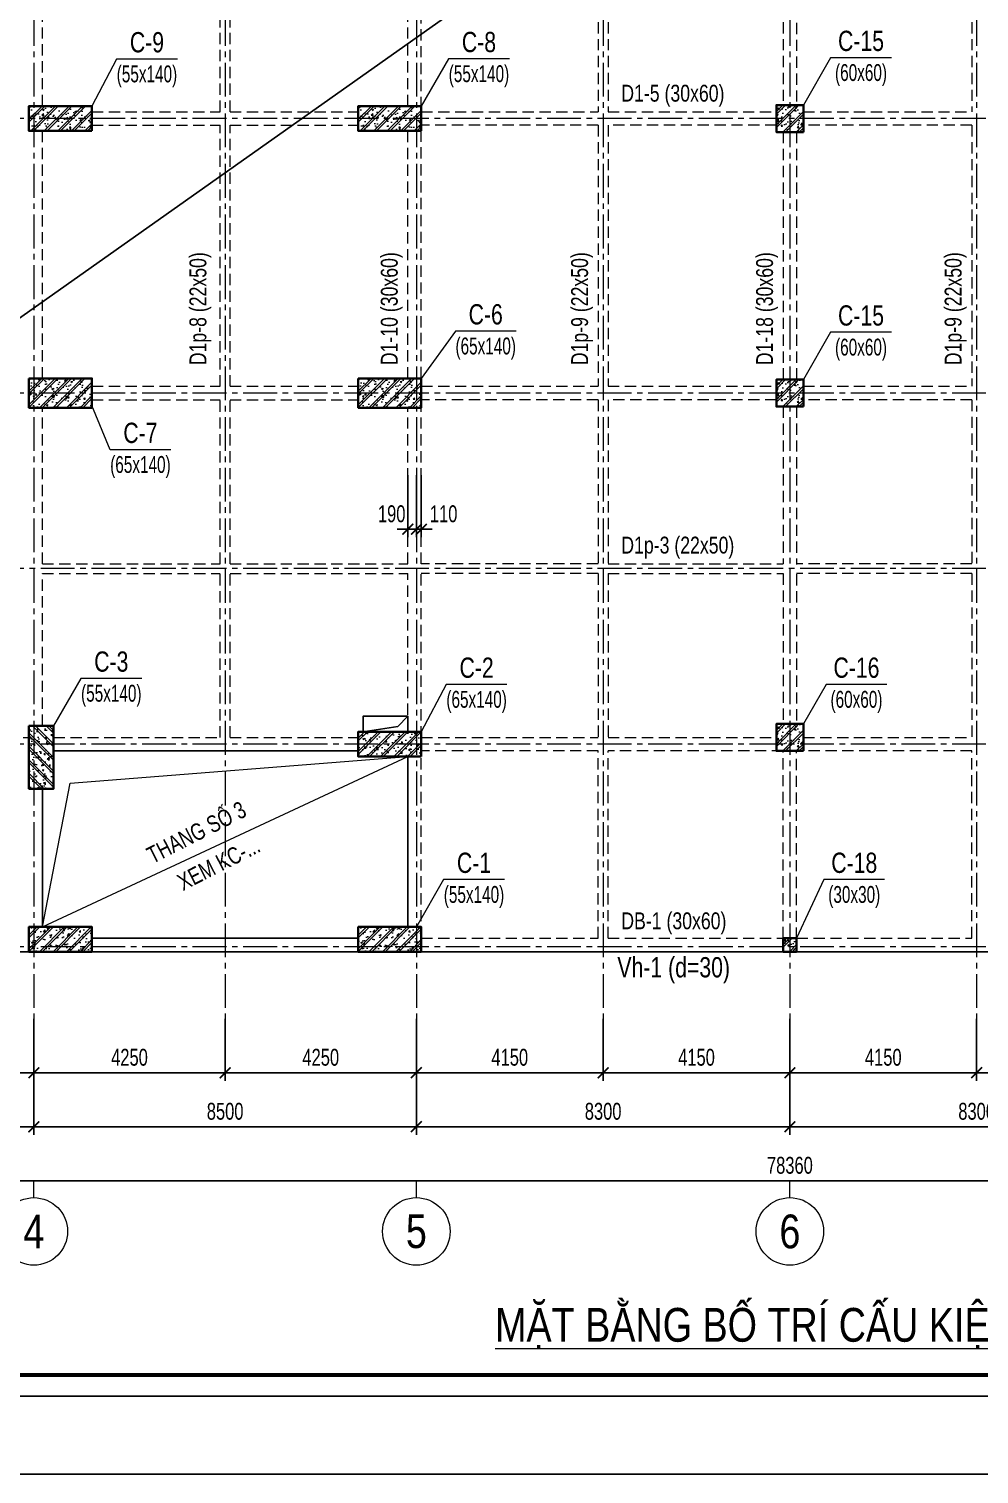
# Model space of a CAD drawing. Header units: millimetres. Extents: x 0 to 132533, y 0 to 93608.
# Drawn here: x 36577 to 57692, y 0 to 32107 of the extents above; entities that cross this region are included whole.
import ezdxf
from ezdxf.enums import TextEntityAlignment as Align

# ---------------------------------------------------------------- set-up
doc = ezdxf.new("R2010")
doc.units = ezdxf.units.MM
doc.header["$LTSCALE"] = 1000
doc.header["$MEASUREMENT"] = 0
doc.linetypes.add('CENTER2', pattern=[1.125, 0.75, -0.125, 0.125, -0.125])
doc.linetypes.add('HIDDEN', pattern=[0.375, 0.25, -0.125])
doc.layers.add('CDC-KHUNGTEN', color=7, linetype='Continuous')
doc.layers.add('TECH_HOLE', color=3, linetype='Continuous')
for name, color, linetype, lineweight in [('CDC.01.AXIS', 160, 'CENTER2', 13), ('CDC.02.DIM', 1, 'Continuous', 18), ('CDC.03.BORDER', 3, 'Continuous', 25), ('CDC.06.TEXT', 2, 'Continuous', 18), ('CDC.07.TEXTCOL', 3, 'Continuous', 18), ('CDC.08.TEXTBEAM', 2, 'Continuous', 18), ('CDC.09.COLUMN', 4, 'Continuous', 35), ('CDC.10.HATCH', 163, 'Continuous', 9), ('CDC.11.NOTE', 1, 'Continuous', 18), ('CDC.13.BEAM', 8, 'HIDDEN', 18), ('TEXTCOL_SHAPE', 6, 'Continuous', 20)]:
    doc.layers.add(name, color=color, linetype=linetype, lineweight=lineweight)
doc.layers.add('KCS_Plotter', color=11, linetype='Continuous', plot=False)
doc.styles.add('KCS_BIGTEXT', font='arial.ttf', dxfattribs={"width": 0.75})
doc.styles.add('KCS_SMTEXT', font='arial.ttf', dxfattribs={"width": 0.7})
doc.dimstyles.new('KCS_DIM150', dxfattribs={"dimscale": 150, "dimtxt": 2.5, "dimasz": 1.6, "dimexe": 1.2, "dimexo": 0, "dimgap": 1, "dimtad": 1, "dimdec": 0, "dimzin": 0, "dimdsep": 46, "dimtxsty": 'KCS_SMTEXT', "dimblk": 'ARCHTICK', "dimcen": 0, "dimdle": 1, "dimclrd": 1, "dimclre": 1, "dimclrt": 2, "dimadec": 0, "dimazin": 0, "dimtfac": 1, "dimtdec": 0, "dimtix": 1, "dimtmove": 2, "dimatfit": 3, "dimfxl": 1, "dimtolj": 1, "dimtzin": 0, "dimarcsym": 0})
pattern_1 = [(50, (428814.13, -433637.55), (358.63009, -31.37607), [37.5, -412.5]), (355, (428814.13, -433637.55), (-69.37567, 376.09607), [30, -330]), (100.4514, (428844.02, -433640.17), (289.2547, 344.71977), [31.8701, -350.57106]), (46.1842, (428814.13, -433537.55), (533.62052, -82.7595), [56.25, -618.75]), (96.6356, (428858.6, -433544.45), (467.33135, 487.05894), [47.80514, -525.8565]), (351.1842, (428814.13, -433537.55), (467.33097, 487.0593), [45, -495]), (21, (428864.13, -433562.55), (298.45353, -201.30945), [37.5, -412.5]), (326, (428864.13, -433562.55), (121.65767, 362.57502), [30, -330]), (71.4514, (428889, -433579.33), (420.11131, 161.26525), [31.8701, -350.57106]), (37.5, (428814.13, -433637.55), (6.079928, 166.446927), [0, -326, 0, -335, 0, -331.25]), (7.5, (428814.13, -433637.55), (131.53477, 197.205856), [0, -191, 0, -318.5, 0, -126.25]), (327.5, (428702.63, -433637.55), (266.911218, -11.277436), [0, -125, 0, -390, 0, -517.5]), (317.5, (428652.63, -433637.55), (291.593085, 50.05249), [0, -162.5, 0, -259, 0, -367.5]), (45, (428814.13, -433637.55), (-150.26019, 150.26019), []), (45, (428814.13, -433576.3), (-150.26019, 150.26019), [])]

# ---------------------------------------------------------------- blocks, each defined once
blk = doc.blocks.new('_ArchTick')
at = {"color": 0, "linetype": 'ByBlock', "const_width": 0.15}
blk.add_lwpolyline([(-0.5, -0.5), (0.5, 0.5)], dxfattribs=at)
blk = doc.blocks.new('*D38')
at = {"layer": 'CDC.02.DIM', "color": 1, "lineweight": -2, "transparency": 16777216}
for p, q in [((14307, 10117), (14307, 6337)), ((92667, 10117), (92667, 6337)), ((14157, 6517), (92817, 6517))]:
    blk.add_line(p, q, dxfattribs=at)
at = {"layer": 'Defpoints', "color": 0, "transparency": 16777216}
for p in [(14307, 10117), (92667, 10117), (92667, 6517)]:
    blk.add_point(p, dxfattribs=at)
at = {"layer": 'CDC.02.DIM', "color": 1, "lineweight": -2, "transparency": 16777216, "xscale": 240, "yscale": 240, "zscale": 240, "rotation": 180}
blk.add_blockref('_ArchTick', (14307, 6517), dxfattribs=at)
at = {"layer": 'CDC.02.DIM', "color": 1, "lineweight": -2, "transparency": 16777216, "xscale": 240, "yscale": 240, "zscale": 240}
blk.add_blockref('_ArchTick', (92667, 6517), dxfattribs=at)
at = {"layer": 'CDC.02.DIM', "color": 2, "transparency": 16777216, "insert": (53487, 6858), "char_height": 375, "attachment_point": 5, "style": 'KCS_SMTEXT'}
blk.add_mtext('\\A1;78360', dxfattribs=at)
blk = doc.blocks.new('*D42')
at = {"layer": 'CDC.02.DIM', "color": 1, "lineweight": -2, "transparency": 16777216}
for p, q in [((34367, 10117), (34367, 8737)), ((36687, 10117), (36687, 8737)), ((36837, 8917), (34217, 8917))]:
    blk.add_line(p, q, dxfattribs=at)
at = {"layer": 'Defpoints', "color": 0, "transparency": 16777216}
for p in [(34367, 10117), (36687, 10117), (34367, 8917)]:
    blk.add_point(p, dxfattribs=at)
at = {"layer": 'CDC.02.DIM', "color": 1, "lineweight": -2, "transparency": 16777216, "xscale": 240, "yscale": 240, "zscale": 240, "rotation": 180}
blk.add_blockref('_ArchTick', (34367, 8917), dxfattribs=at)
at = {"layer": 'CDC.02.DIM', "color": 1, "lineweight": -2, "transparency": 16777216, "xscale": 240, "yscale": 240, "zscale": 240}
blk.add_blockref('_ArchTick', (36687, 8917), dxfattribs=at)
at = {"layer": 'CDC.02.DIM', "color": 2, "transparency": 16777216, "insert": (35527, 9258), "char_height": 375, "attachment_point": 5, "style": 'KCS_SMTEXT'}
blk.add_mtext('\\A1;2320', dxfattribs=at)
blk = doc.blocks.new('*D43')
at = {"layer": 'CDC.02.DIM', "color": 1, "lineweight": -2, "transparency": 16777216}
for p, q in [((40937, 10117), (40937, 8737)), ((45187, 10117), (45187, 8737)), ((40787, 8917), (45337, 8917))]:
    blk.add_line(p, q, dxfattribs=at)
at = {"layer": 'Defpoints', "color": 0, "transparency": 16777216}
for p in [(40937, 10117), (45187, 10117), (45187, 8917)]:
    blk.add_point(p, dxfattribs=at)
at = {"layer": 'CDC.02.DIM', "color": 1, "lineweight": -2, "transparency": 16777216, "xscale": 240, "yscale": 240, "zscale": 240, "rotation": 180}
blk.add_blockref('_ArchTick', (40937, 8917), dxfattribs=at)
at = {"layer": 'CDC.02.DIM', "color": 1, "lineweight": -2, "transparency": 16777216, "xscale": 240, "yscale": 240, "zscale": 240}
blk.add_blockref('_ArchTick', (45187, 8917), dxfattribs=at)
at = {"layer": 'CDC.02.DIM', "color": 2, "transparency": 16777216, "insert": (43062, 9258), "char_height": 375, "attachment_point": 5, "style": 'KCS_SMTEXT'}
blk.add_mtext('\\A1;4250', dxfattribs=at)
blk = doc.blocks.new('*D44')
at = {"layer": 'CDC.02.DIM', "color": 1, "lineweight": -2, "transparency": 16777216}
for p, q in [((36687, 10117), (36687, 8737)), ((40937, 10117), (40937, 8737)), ((41087, 8917), (36537, 8917))]:
    blk.add_line(p, q, dxfattribs=at)
at = {"layer": 'Defpoints', "color": 0, "transparency": 16777216}
for p in [(36687, 10117), (40937, 10117), (36687, 8917)]:
    blk.add_point(p, dxfattribs=at)
at = {"layer": 'CDC.02.DIM', "color": 1, "lineweight": -2, "transparency": 16777216, "xscale": 240, "yscale": 240, "zscale": 240, "rotation": 180}
blk.add_blockref('_ArchTick', (36687, 8917), dxfattribs=at)
at = {"layer": 'CDC.02.DIM', "color": 1, "lineweight": -2, "transparency": 16777216, "xscale": 240, "yscale": 240, "zscale": 240}
blk.add_blockref('_ArchTick', (40937, 8917), dxfattribs=at)
at = {"layer": 'CDC.02.DIM', "color": 2, "transparency": 16777216, "insert": (38812, 9258), "char_height": 375, "attachment_point": 5, "style": 'KCS_SMTEXT'}
blk.add_mtext('\\A1;4250', dxfattribs=at)
blk = doc.blocks.new('*D46')
at = {"layer": 'CDC.02.DIM', "color": 1, "lineweight": -2, "transparency": 16777216}
for p, q in [((29747, 10117), (29747, 7537)), ((36687, 10117), (36687, 7537)), ((29597, 7717), (36837, 7717))]:
    blk.add_line(p, q, dxfattribs=at)
at = {"layer": 'Defpoints', "color": 0, "transparency": 16777216}
for p in [(29747, 10117), (36687, 10117), (36687, 7717)]:
    blk.add_point(p, dxfattribs=at)
at = {"layer": 'CDC.02.DIM', "color": 1, "lineweight": -2, "transparency": 16777216, "xscale": 240, "yscale": 240, "zscale": 240, "rotation": 180}
blk.add_blockref('_ArchTick', (29747, 7717), dxfattribs=at)
at = {"layer": 'CDC.02.DIM', "color": 1, "lineweight": -2, "transparency": 16777216, "xscale": 240, "yscale": 240, "zscale": 240}
blk.add_blockref('_ArchTick', (36687, 7717), dxfattribs=at)
at = {"layer": 'CDC.02.DIM', "color": 2, "transparency": 16777216, "insert": (33217, 8058), "char_height": 375, "attachment_point": 5, "style": 'KCS_SMTEXT'}
blk.add_mtext('\\A1;6940', dxfattribs=at)
blk = doc.blocks.new('*D47')
at = {"layer": 'CDC.02.DIM', "color": 1, "lineweight": -2, "transparency": 16777216}
for p, q in [((36687, 10117), (36687, 7537)), ((45187, 10117), (45187, 7537)), ((45337, 7717), (36537, 7717))]:
    blk.add_line(p, q, dxfattribs=at)
at = {"layer": 'Defpoints', "color": 0, "transparency": 16777216}
for p in [(36687, 10117), (45187, 10117), (36687, 7717)]:
    blk.add_point(p, dxfattribs=at)
at = {"layer": 'CDC.02.DIM', "color": 1, "lineweight": -2, "transparency": 16777216, "xscale": 240, "yscale": 240, "zscale": 240, "rotation": 180}
blk.add_blockref('_ArchTick', (36687, 7717), dxfattribs=at)
at = {"layer": 'CDC.02.DIM', "color": 1, "lineweight": -2, "transparency": 16777216, "xscale": 240, "yscale": 240, "zscale": 240}
blk.add_blockref('_ArchTick', (45187, 7717), dxfattribs=at)
at = {"layer": 'CDC.02.DIM', "color": 2, "transparency": 16777216, "insert": (40937, 8058), "char_height": 375, "attachment_point": 5, "style": 'KCS_SMTEXT'}
blk.add_mtext('\\A1;8500', dxfattribs=at)
blk = doc.blocks.new('*D51')
at = {"layer": 'CDC.02.DIM', "color": 1, "lineweight": -2, "transparency": 16777216}
for p, q in [((45187, 10117), (45187, 7537)), ((53487, 10117), (53487, 7537)), ((53637, 7717), (45037, 7717))]:
    blk.add_line(p, q, dxfattribs=at)
at = {"layer": 'Defpoints', "color": 0, "transparency": 16777216}
for p in [(45187, 10117), (53487, 10117), (45187, 7717)]:
    blk.add_point(p, dxfattribs=at)
at = {"layer": 'CDC.02.DIM', "color": 1, "lineweight": -2, "transparency": 16777216, "xscale": 240, "yscale": 240, "zscale": 240, "rotation": 180}
blk.add_blockref('_ArchTick', (45187, 7717), dxfattribs=at)
at = {"layer": 'CDC.02.DIM', "color": 1, "lineweight": -2, "transparency": 16777216, "xscale": 240, "yscale": 240, "zscale": 240}
blk.add_blockref('_ArchTick', (53487, 7717), dxfattribs=at)
at = {"layer": 'CDC.02.DIM', "color": 2, "transparency": 16777216, "insert": (49337, 8058), "char_height": 375, "attachment_point": 5, "style": 'KCS_SMTEXT'}
blk.add_mtext('\\A1;8300', dxfattribs=at)
blk = doc.blocks.new('*D52')
at = {"layer": 'CDC.02.DIM', "color": 1, "lineweight": -2, "transparency": 16777216}
for p, q in [((53487, 10117), (53487, 7537)), ((61787, 10117), (61787, 7537)), ((53337, 7717), (61937, 7717))]:
    blk.add_line(p, q, dxfattribs=at)
at = {"layer": 'Defpoints', "color": 0, "transparency": 16777216}
for p in [(53487, 10117), (61787, 10117), (61787, 7717)]:
    blk.add_point(p, dxfattribs=at)
at = {"layer": 'CDC.02.DIM', "color": 1, "lineweight": -2, "transparency": 16777216, "xscale": 240, "yscale": 240, "zscale": 240, "rotation": 180}
blk.add_blockref('_ArchTick', (53487, 7717), dxfattribs=at)
at = {"layer": 'CDC.02.DIM', "color": 1, "lineweight": -2, "transparency": 16777216, "xscale": 240, "yscale": 240, "zscale": 240}
blk.add_blockref('_ArchTick', (61787, 7717), dxfattribs=at)
at = {"layer": 'CDC.02.DIM', "color": 2, "transparency": 16777216, "insert": (57637, 8058), "char_height": 375, "attachment_point": 5, "style": 'KCS_SMTEXT'}
blk.add_mtext('\\A1;8300', dxfattribs=at)
blk = doc.blocks.new('*D53')
at = {"layer": 'CDC.02.DIM', "color": 1, "lineweight": -2, "transparency": 16777216}
for p, q in [((45187, 10117), (45187, 8737)), ((49337, 10117), (49337, 8737)), ((49487, 8917), (45037, 8917))]:
    blk.add_line(p, q, dxfattribs=at)
at = {"layer": 'Defpoints', "color": 0, "transparency": 16777216}
for p in [(45187, 10117), (49337, 10117), (45187, 8917)]:
    blk.add_point(p, dxfattribs=at)
at = {"layer": 'CDC.02.DIM', "color": 1, "lineweight": -2, "transparency": 16777216, "xscale": 240, "yscale": 240, "zscale": 240, "rotation": 180}
blk.add_blockref('_ArchTick', (45187, 8917), dxfattribs=at)
at = {"layer": 'CDC.02.DIM', "color": 1, "lineweight": -2, "transparency": 16777216, "xscale": 240, "yscale": 240, "zscale": 240}
blk.add_blockref('_ArchTick', (49337, 8917), dxfattribs=at)
at = {"layer": 'CDC.02.DIM', "color": 2, "transparency": 16777216, "insert": (47262, 9258), "char_height": 375, "attachment_point": 5, "style": 'KCS_SMTEXT'}
blk.add_mtext('\\A1;4150', dxfattribs=at)
blk = doc.blocks.new('*D54')
at = {"layer": 'CDC.02.DIM', "color": 1, "lineweight": -2, "transparency": 16777216}
for p, q in [((49337, 10117), (49337, 8737)), ((53487, 10117), (53487, 8737)), ((53637, 8917), (49187, 8917))]:
    blk.add_line(p, q, dxfattribs=at)
at = {"layer": 'Defpoints', "color": 0, "transparency": 16777216}
for p in [(49337, 10117), (53487, 10117), (49337, 8917)]:
    blk.add_point(p, dxfattribs=at)
at = {"layer": 'CDC.02.DIM', "color": 1, "lineweight": -2, "transparency": 16777216, "xscale": 240, "yscale": 240, "zscale": 240, "rotation": 180}
blk.add_blockref('_ArchTick', (49337, 8917), dxfattribs=at)
at = {"layer": 'CDC.02.DIM', "color": 1, "lineweight": -2, "transparency": 16777216, "xscale": 240, "yscale": 240, "zscale": 240}
blk.add_blockref('_ArchTick', (53487, 8917), dxfattribs=at)
at = {"layer": 'CDC.02.DIM', "color": 2, "transparency": 16777216, "insert": (51412, 9258), "char_height": 375, "attachment_point": 5, "style": 'KCS_SMTEXT'}
blk.add_mtext('\\A1;4150', dxfattribs=at)
blk = doc.blocks.new('*D67')
at = {"layer": 'CDC.02.DIM', "color": 1, "lineweight": -2, "transparency": 16777216}
for p, q in [((57637, 10117), (57637, 8737)), ((61787, 10117), (61787, 8737)), ((57487, 8917), (61937, 8917))]:
    blk.add_line(p, q, dxfattribs=at)
at = {"layer": 'Defpoints', "color": 0, "transparency": 16777216}
for p in [(57637, 10117), (61787, 10117), (61787, 8917)]:
    blk.add_point(p, dxfattribs=at)
at = {"layer": 'CDC.02.DIM', "color": 1, "lineweight": -2, "transparency": 16777216, "xscale": 240, "yscale": 240, "zscale": 240, "rotation": 180}
blk.add_blockref('_ArchTick', (57637, 8917), dxfattribs=at)
at = {"layer": 'CDC.02.DIM', "color": 1, "lineweight": -2, "transparency": 16777216, "xscale": 240, "yscale": 240, "zscale": 240}
blk.add_blockref('_ArchTick', (61787, 8917), dxfattribs=at)
at = {"layer": 'CDC.02.DIM', "color": 2, "transparency": 16777216, "insert": (59712, 9258), "char_height": 375, "attachment_point": 5, "style": 'KCS_SMTEXT'}
blk.add_mtext('\\A1;4150', dxfattribs=at)
blk = doc.blocks.new('*D68')
at = {"layer": 'CDC.02.DIM', "color": 1, "lineweight": -2, "transparency": 16777216}
for p, q in [((53487, 10117), (53487, 8737)), ((57637, 10117), (57637, 8737)), ((53337, 8917), (57787, 8917))]:
    blk.add_line(p, q, dxfattribs=at)
at = {"layer": 'Defpoints', "color": 0, "transparency": 16777216}
for p in [(53487, 10117), (57637, 10117), (57637, 8917)]:
    blk.add_point(p, dxfattribs=at)
at = {"layer": 'CDC.02.DIM', "color": 1, "lineweight": -2, "transparency": 16777216, "xscale": 240, "yscale": 240, "zscale": 240, "rotation": 180}
blk.add_blockref('_ArchTick', (53487, 8917), dxfattribs=at)
at = {"layer": 'CDC.02.DIM', "color": 1, "lineweight": -2, "transparency": 16777216, "xscale": 240, "yscale": 240, "zscale": 240}
blk.add_blockref('_ArchTick', (57637, 8917), dxfattribs=at)
at = {"layer": 'CDC.02.DIM', "color": 2, "transparency": 16777216, "insert": (55562, 9258), "char_height": 375, "attachment_point": 5, "style": 'KCS_SMTEXT'}
blk.add_mtext('\\A1;4150', dxfattribs=at)
blk = doc.blocks.new('*D305')
at = {"layer": 'CDC.02.DIM', "color": 1, "lineweight": -2, "transparency": 16777216}
for p, q in [((45187, 22192), (45187, 20812)), ((45297, 22192), (45297, 20812)), ((45187, 20992), (44947, 20992)), ((45187, 20992), (45297, 20992)), ((45297, 20992), (45537, 20992))]:
    blk.add_line(p, q, dxfattribs=at)
at = {"layer": 'Defpoints', "color": 0, "transparency": 16777216}
for p in [(45187, 22192), (45297, 22192), (45297, 20992)]:
    blk.add_point(p, dxfattribs=at)
at = {"layer": 'CDC.02.DIM', "color": 1, "lineweight": -2, "transparency": 16777216, "xscale": 240, "yscale": 240, "zscale": 240}
blk.add_blockref('_ArchTick', (45187, 20992), dxfattribs=at)
at = {"layer": 'CDC.02.DIM', "color": 1, "lineweight": -2, "transparency": 16777216, "xscale": 240, "yscale": 240, "zscale": 240, "rotation": 180}
blk.add_blockref('_ArchTick', (45297, 20992), dxfattribs=at)
at = {"layer": 'CDC.02.DIM', "color": 2, "transparency": 16777216, "insert": (45793, 21333), "char_height": 375, "attachment_point": 5, "style": 'KCS_SMTEXT'}
blk.add_mtext('\\A1;110', dxfattribs=at)
blk = doc.blocks.new('*D306')
at = {"layer": 'CDC.02.DIM', "color": 1, "lineweight": -2, "transparency": 16777216}
for p, q in [((44997, 22192), (44997, 20812)), ((45187, 22192), (45187, 20812)), ((44997, 20992), (44757, 20992)), ((45187, 20992), (44997, 20992)), ((45187, 20992), (45427, 20992))]:
    blk.add_line(p, q, dxfattribs=at)
at = {"layer": 'Defpoints', "color": 0, "transparency": 16777216}
for p in [(44997, 22192), (45187, 22192), (44997, 20992)]:
    blk.add_point(p, dxfattribs=at)
at = {"layer": 'CDC.02.DIM', "color": 1, "lineweight": -2, "transparency": 16777216, "xscale": 240, "yscale": 240, "zscale": 240}
blk.add_blockref('_ArchTick', (44997, 20992), dxfattribs=at)
at = {"layer": 'CDC.02.DIM', "color": 1, "lineweight": -2, "transparency": 16777216, "xscale": 240, "yscale": 240, "zscale": 240, "rotation": 180}
blk.add_blockref('_ArchTick', (45187, 20992), dxfattribs=at)
at = {"layer": 'CDC.02.DIM', "color": 2, "transparency": 16777216, "insert": (44638, 21333), "char_height": 375, "attachment_point": 5, "style": 'KCS_SMTEXT'}
blk.add_mtext('\\A1;190', dxfattribs=at)
blk = doc.blocks.new('Khung tên chuẩn')
at = {"layer": 'CDC-KHUNGTEN', "color": 8}
blk.add_lwpolyline([(75096, 1100), (83000, 1100), (83000, 58300), (3000, 58300), (3000, 1100), (75096, 1100)], dxfattribs=at)
at = {"layer": 'CDC-KHUNGTEN', "color": 255, "lineweight": 60}
blk.add_lwpolyline([(74900, 1400), (74900, 58000), (3300, 58000), (3300, 1400), (74900, 1400)], close=True, dxfattribs=at)
at = {"layer": 'Defpoints', "color": 1, "ltscale": 0.2}
blk.add_lwpolyline([(0, 0), (0, 59400), (84100, 59400), (84100, 0), (0, 0)], close=True, dxfattribs=at)

msp = doc.modelspace()

# ---------------------------------------------------------------- hatches: boundary and pattern name
at = {"layer": 'CDC.10.HATCH'}
h = msp.add_hatch(dxfattribs=at)
h.set_pattern_fill('BT-01', color=256, scale=50, pattern_type=2)
h.set_pattern_definition([(50, (421494.13, -447537.55), (358.63009, -31.37607), [37.5, -412.5]), (355, (421494.13, -447537.55), (-69.37567, 376.09607), [30, -330]), (100.4514, (421524.02, -447540.17), (289.2547, 344.71977), [31.8701, -350.57106]), (46.1842, (421494.13, -447437.55), (533.62052, -82.7595), [56.25, -618.75]), (96.6356, (421538.6, -447444.45), (467.33135, 487.05894), [47.80514, -525.8565]), (351.1842, (421494.13, -447437.55), (467.33097, 487.0593), [45, -495]), (21, (421544.13, -447462.55), (298.45353, -201.30945), [37.5, -412.5]), (326, (421544.13, -447462.55), (121.65767, 362.57502), [30, -330]), (71.4514, (421569, -447479.33), (420.11131, 161.26525), [31.8701, -350.57106]), (37.5, (421494.13, -447537.55), (6.079928, 166.446927), [0, -326, 0, -335, 0, -331.25]), (7.5, (421494.13, -447537.55), (131.53477, 197.205856), [0, -191, 0, -318.5, 0, -126.25]), (327.5, (421382.63, -447537.55), (266.911218, -11.277436), [0, -125, 0, -390, 0, -517.5]), (317.5, (421332.63, -447537.55), (291.593085, 50.05249), [0, -162.5, 0, -259, 0, -367.5]), (45, (421494.13, -447537.55), (-150.26019, 150.26019), []), (45, (421494.13, -447476.3), (-150.26019, 150.26019), [])])
h.paths.add_polyline_path([(36576.5, 30391.5), (37976.5, 30391.5), (37976.5, 29841.5), (36576.5, 29841.5)])
h = msp.add_hatch(dxfattribs=at)
h.set_pattern_fill('BT-01', color=256, scale=50, pattern_type=2)
h.set_pattern_definition([(50, (428814.13, -447537.55), (358.63009, -31.37607), [37.5, -412.5]), (355, (428814.13, -447537.55), (-69.37567, 376.09607), [30, -330]), (100.4514, (428844.02, -447540.17), (289.2547, 344.71977), [31.8701, -350.57106]), (46.1842, (428814.13, -447437.55), (533.62052, -82.7595), [56.25, -618.75]), (96.6356, (428858.6, -447444.45), (467.33135, 487.05894), [47.80514, -525.8565]), (351.1842, (428814.13, -447437.55), (467.33097, 487.0593), [45, -495]), (21, (428864.13, -447462.55), (298.45353, -201.30945), [37.5, -412.5]), (326, (428864.13, -447462.55), (121.65767, 362.57502), [30, -330]), (71.4514, (428889, -447479.33), (420.11131, 161.26525), [31.8701, -350.57106]), (37.5, (428814.13, -447537.55), (6.079928, 166.446927), [0, -326, 0, -335, 0, -331.25]), (7.5, (428814.13, -447537.55), (131.53477, 197.205856), [0, -191, 0, -318.5, 0, -126.25]), (327.5, (428702.63, -447537.55), (266.911218, -11.277436), [0, -125, 0, -390, 0, -517.5]), (317.5, (428652.63, -447537.55), (291.593085, 50.05249), [0, -162.5, 0, -259, 0, -367.5]), (45, (428814.13, -447537.55), (-150.26019, 150.26019), []), (45, (428814.13, -447476.3), (-150.26019, 150.26019), [])])
h.paths.add_polyline_path([(43896.5, 30391.5), (45296.5, 30391.5), (45296.5, 29841.5), (43896.5, 29841.5)])
h = msp.add_hatch(dxfattribs=at)
h.set_pattern_fill('BT-01', color=256, scale=50, pattern_type=2)
h.set_pattern_definition([(50, (428814.13, -460257.55), (358.63009, -31.37607), [37.5, -412.5]), (355, (428814.13, -460257.55), (-69.37567, 376.09607), [30, -330]), (100.4514, (428844.02, -460260.17), (289.2547, 344.71977), [31.8701, -350.57106]), (46.1842, (428814.13, -460157.55), (533.62052, -82.7595), [56.25, -618.75]), (96.6356, (428858.6, -460164.45), (467.33135, 487.05894), [47.80514, -525.8565]), (351.1842, (428814.13, -460157.55), (467.33097, 487.0593), [45, -495]), (21, (428864.13, -460182.55), (298.45353, -201.30945), [37.5, -412.5]), (326, (428864.13, -460182.55), (121.65767, 362.57502), [30, -330]), (71.4514, (428889, -460199.33), (420.11131, 161.26525), [31.8701, -350.57106]), (37.5, (428814.13, -460257.55), (6.079928, 166.446927), [0, -326, 0, -335, 0, -331.25]), (7.5, (428814.13, -460257.55), (131.53477, 197.205856), [0, -191, 0, -318.5, 0, -126.25]), (327.5, (428702.63, -460257.55), (266.911218, -11.277436), [0, -125, 0, -390, 0, -517.5]), (317.5, (428652.63, -460257.55), (291.593085, 50.05249), [0, -162.5, 0, -259, 0, -367.5]), (45, (428814.13, -460257.55), (-150.26019, 150.26019), []), (45, (428814.13, -460196.3), (-150.26019, 150.26019), [])])
h.paths.add_polyline_path([(53186.5, 30416.5), (53186.5, 29816.5), (53786.5, 29816.5), (53786.5, 30416.5)])
h = msp.add_hatch(dxfattribs=at)
h.set_pattern_fill('BT-01', color=256, scale=50, pattern_type=2)
h.set_pattern_definition(pattern_1)
h.paths.add_polyline_path([(37976.5, 23691.5), (36576.5, 23691.5), (36576.5, 24341.5), (37976.5, 24341.5)])
h = msp.add_hatch(dxfattribs=at)
h.set_pattern_fill('BT-01', color=256, scale=50, pattern_type=2)
h.set_pattern_definition([(50, (436134.13, -433637.55), (358.63009, -31.37607), [37.5, -412.5]), (355, (436134.13, -433637.55), (-69.37567, 376.09607), [30, -330]), (100.4514, (436164.02, -433640.17), (289.2547, 344.71977), [31.8701, -350.57106]), (46.1842, (436134.13, -433537.55), (533.62052, -82.7595), [56.25, -618.75]), (96.6356, (436178.6, -433544.45), (467.33135, 487.05894), [47.80514, -525.8565]), (351.1842, (436134.13, -433537.55), (467.33097, 487.0593), [45, -495]), (21, (436184.13, -433562.55), (298.45353, -201.30945), [37.5, -412.5]), (326, (436184.13, -433562.55), (121.65767, 362.57502), [30, -330]), (71.4514, (436209, -433579.33), (420.11131, 161.26525), [31.8701, -350.57106]), (37.5, (436134.13, -433637.55), (6.079928, 166.446927), [0, -326, 0, -335, 0, -331.25]), (7.5, (436134.13, -433637.55), (131.53477, 197.205856), [0, -191, 0, -318.5, 0, -126.25]), (327.5, (436022.63, -433637.55), (266.911218, -11.277436), [0, -125, 0, -390, 0, -517.5]), (317.5, (435972.63, -433637.55), (291.593085, 50.05249), [0, -162.5, 0, -259, 0, -367.5]), (45, (436134.13, -433637.55), (-150.26019, 150.26019), []), (45, (436134.13, -433576.3), (-150.26019, 150.26019), [])])
h.paths.add_polyline_path([(45296.5, 23691.5), (43896.5, 23691.5), (43896.5, 24341.5), (45296.5, 24341.5)])
h = msp.add_hatch(dxfattribs=at)
h.set_pattern_fill('BT-01', color=256, scale=50, pattern_type=2)
h.set_pattern_definition([(50, (428814.13, -466357.55), (358.63009, -31.37607), [37.5, -412.5]), (355, (428814.13, -466357.55), (-69.37567, 376.09607), [30, -330]), (100.4514, (428844.02, -466360.17), (289.2547, 344.71977), [31.8701, -350.57106]), (46.1842, (428814.13, -466257.55), (533.62052, -82.7595), [56.25, -618.75]), (96.6356, (428858.6, -466264.45), (467.33135, 487.05894), [47.80514, -525.8565]), (351.1842, (428814.13, -466257.55), (467.33097, 487.0593), [45, -495]), (21, (428864.13, -466282.55), (298.45353, -201.30945), [37.5, -412.5]), (326, (428864.13, -466282.55), (121.65767, 362.57502), [30, -330]), (71.4514, (428889, -466299.33), (420.11131, 161.26525), [31.8701, -350.57106]), (37.5, (428814.13, -466357.55), (6.079928, 166.446927), [0, -326, 0, -335, 0, -331.25]), (7.5, (428814.13, -466357.55), (131.53477, 197.205856), [0, -191, 0, -318.5, 0, -126.25]), (327.5, (428702.63, -466357.55), (266.911218, -11.277436), [0, -125, 0, -390, 0, -517.5]), (317.5, (428652.63, -466357.55), (291.593085, 50.05249), [0, -162.5, 0, -259, 0, -367.5]), (45, (428814.13, -466357.55), (-150.26019, 150.26019), []), (45, (428814.13, -466296.3), (-150.26019, 150.26019), [])])
h.paths.add_polyline_path([(53186.5, 24316.5), (53186.5, 23716.5), (53786.5, 23716.5), (53786.5, 24316.5)])
h = msp.add_hatch(dxfattribs=at)
h.set_pattern_fill('BT-01', color=256, scale=50, angle=90, pattern_type=2)
h.set_pattern_definition([(140, (549745.62, 463764.16), (31.37607, 358.63009), [37.5, -412.5]), (85, (549745.62, 463764.16), (-376.09607, -69.37567), [30, -330]), (190.4514, (549748.24, 463794.05), (-344.71977, 289.25469), [31.8701, -350.57106]), (136.1842, (549645.62, 463764.16), (82.7595, 533.62052), [56.25, -618.75]), (186.6356, (549652.5, 463808.63), (-487.05894, 467.33135), [47.80514, -525.8565]), (81.1842, (549645.6, 463764.16), (-487.0593, 467.33097), [45, -495]), (111, (549670.62, 463814.16), (201.30945, 298.45353), [37.5, -412.5]), (56, (549670.62, 463814.16), (-362.57502, 121.65767), [30, -330]), (161.4514, (549687.4, 463839.03), (-161.26525, 420.11131), [31.8701, -350.57106]), (127.5, (549745.62, 463764.16), (-166.446927, 6.079928), [0, -326, 0, -335, 0, -331.25]), (97.5, (549745.62, 463764.16), (-197.205856, 131.53477), [0, -191, 0, -318.5, 0, -126.25]), (57.5, (549745.62, 463652.66), (11.277436, 266.911218), [0, -125, 0, -390, 0, -517.5]), (47.5, (549745.62, 463602.66), (-50.05249, 291.593085), [0, -162.5, 0, -259, 0, -367.5]), (135, (549745.62, 463764.16), (-150.26019, -150.26019), []), (135, (549684.37, 463764.16), (-150.26019, -150.26019), [])])
h.paths.add_polyline_path([(37126.5, 16626.5), (37126.5, 15226.5), (36576.5, 15226.5), (36576.5, 16626.5)])
h = msp.add_hatch(dxfattribs=at)
h.set_pattern_fill('BT-01', color=256, scale=50, pattern_type=2)
h.set_pattern_definition(pattern_1)
h.paths.add_polyline_path([(43896.5, 16491.5), (45296.5, 16491.5), (45296.5, 15941.5), (43896.5, 15941.5)])
h = msp.add_hatch(dxfattribs=at)
h.set_pattern_fill('BT-01', color=256, scale=50, pattern_type=2)
h.set_pattern_definition([(50, (428814.13, -474007.55), (358.63009, -31.37607), [37.5, -412.5]), (355, (428814.13, -474007.55), (-69.37567, 376.09607), [30, -330]), (100.4514, (428844.02, -474010.17), (289.2547, 344.71977), [31.8701, -350.57106]), (46.1842, (428814.13, -473907.55), (533.62052, -82.7595), [56.25, -618.75]), (96.6356, (428858.6, -473914.45), (467.33135, 487.05894), [47.80514, -525.8565]), (351.1842, (428814.13, -473907.55), (467.33097, 487.0593), [45, -495]), (21, (428864.13, -473932.55), (298.45353, -201.30945), [37.5, -412.5]), (326, (428864.13, -473932.55), (121.65767, 362.57502), [30, -330]), (71.4514, (428889, -473949.33), (420.11131, 161.26525), [31.8701, -350.57106]), (37.5, (428814.13, -474007.55), (6.079928, 166.446927), [0, -326, 0, -335, 0, -331.25]), (7.5, (428814.13, -474007.55), (131.53477, 197.205856), [0, -191, 0, -318.5, 0, -126.25]), (327.5, (428702.63, -474007.55), (266.911218, -11.277436), [0, -125, 0, -390, 0, -517.5]), (317.5, (428652.63, -474007.55), (291.593085, 50.05249), [0, -162.5, 0, -259, 0, -367.5]), (45, (428814.13, -474007.55), (-150.26019, 150.26019), []), (45, (428814.13, -473946.3), (-150.26019, 150.26019), [])])
h.paths.add_polyline_path([(53186.5, 16666.5), (53186.5, 16066.5), (53786.5, 16066.5), (53786.5, 16666.5)])
h = msp.add_hatch(dxfattribs=at)
h.set_pattern_fill('BT-01', color=256, scale=50, pattern_type=2)
h.set_pattern_definition([(50, (421494.13, -429302.55), (358.63009, -31.37607), [37.5, -412.5]), (355, (421494.13, -429302.55), (-69.37567, 376.09607), [30, -330]), (100.4514, (421524.02, -429305.17), (289.2547, 344.71977), [31.8701, -350.57106]), (46.1842, (421494.13, -429202.55), (533.62052, -82.7595), [56.25, -618.75]), (96.6356, (421538.6, -429209.45), (467.33135, 487.05894), [47.80514, -525.8565]), (351.1842, (421494.13, -429202.55), (467.33097, 487.0593), [45, -495]), (21, (421544.13, -429227.55), (298.45353, -201.30945), [37.5, -412.5]), (326, (421544.13, -429227.55), (121.65767, 362.57502), [30, -330]), (71.4514, (421569, -429244.33), (420.11131, 161.26525), [31.8701, -350.57106]), (37.5, (421494.13, -429302.55), (6.079928, 166.446927), [0, -326, 0, -335, 0, -331.25]), (7.5, (421494.13, -429302.55), (131.53477, 197.205856), [0, -191, 0, -318.5, 0, -126.25]), (327.5, (421382.63, -429302.55), (266.911218, -11.277436), [0, -125, 0, -390, 0, -517.5]), (317.5, (421332.63, -429302.55), (291.59308, 50.05249), [0, -162.5, 0, -259, 0, -367.5]), (45, (421494.13, -429302.55), (-150.26019, 150.26019), []), (45, (421494.13, -429241.3), (-150.26019, 150.26019), [])])
h.paths.add_polyline_path([(36576.5, 12156.5), (37976.5, 12156.5), (37976.5, 11606.5), (36576.5, 11606.5)])
h = msp.add_hatch(dxfattribs=at)
h.set_pattern_fill('BT-01', color=256, scale=50, pattern_type=2)
h.set_pattern_definition([(50, (428814.13, -429302.55), (358.63009, -31.37607), [37.5, -412.5]), (355, (428814.13, -429302.55), (-69.37567, 376.09607), [30, -330]), (100.4514, (428844.02, -429305.17), (289.2547, 344.71977), [31.8701, -350.57106]), (46.1842, (428814.13, -429202.55), (533.62052, -82.7595), [56.25, -618.75]), (96.6356, (428858.6, -429209.45), (467.33135, 487.05894), [47.80514, -525.8565]), (351.1842, (428814.13, -429202.55), (467.33097, 487.0593), [45, -495]), (21, (428864.13, -429227.55), (298.45353, -201.30945), [37.5, -412.5]), (326, (428864.13, -429227.55), (121.65767, 362.57502), [30, -330]), (71.4514, (428889, -429244.33), (420.11131, 161.26525), [31.8701, -350.57106]), (37.5, (428814.13, -429302.55), (6.079928, 166.446927), [0, -326, 0, -335, 0, -331.25]), (7.5, (428814.13, -429302.55), (131.53477, 197.205856), [0, -191, 0, -318.5, 0, -126.25]), (327.5, (428702.63, -429302.55), (266.911218, -11.277436), [0, -125, 0, -390, 0, -517.5]), (317.5, (428652.63, -429302.55), (291.59308, 50.05249), [0, -162.5, 0, -259, 0, -367.5]), (45, (428814.13, -429302.55), (-150.26019, 150.26019), []), (45, (428814.13, -429241.3), (-150.26019, 150.26019), [])])
h.paths.add_polyline_path([(43896.5, 12156.5), (45296.5, 12156.5), (45296.5, 11606.5), (43896.5, 11606.5)])
h = msp.add_hatch(dxfattribs=at)
h.set_pattern_fill('BT-01', color=256, scale=50, pattern_type=2)
h.set_pattern_definition([(50, (428964.13, -478467.55), (358.63009, -31.37607), [37.5, -412.5]), (355, (428964.13, -478467.55), (-69.37567, 376.09607), [30, -330]), (100.4514, (428994.02, -478470.17), (289.2547, 344.71977), [31.8701, -350.57106]), (46.1842, (428964.13, -478367.55), (533.62052, -82.7595), [56.25, -618.75]), (96.6356, (429008.6, -478374.45), (467.33135, 487.05894), [47.80514, -525.8565]), (351.1842, (428964.13, -478367.55), (467.33097, 487.0593), [45, -495]), (21, (429014.13, -478392.55), (298.45353, -201.30945), [37.5, -412.5]), (326, (429014.13, -478392.55), (121.65767, 362.57502), [30, -330]), (71.4514, (429039, -478409.33), (420.11131, 161.26525), [31.8701, -350.57106]), (37.5, (428964.13, -478467.55), (6.079928, 166.446927), [0, -326, 0, -335, 0, -331.25]), (7.5, (428964.13, -478467.55), (131.53477, 197.205856), [0, -191, 0, -318.5, 0, -126.25]), (327.5, (428852.63, -478467.55), (266.911218, -11.277436), [0, -125, 0, -390, 0, -517.5]), (317.5, (428802.63, -478467.55), (291.593085, 50.05249), [0, -162.5, 0, -259, 0, -367.5]), (45, (428964.13, -478467.55), (-150.26019, 150.26019), []), (45, (428964.13, -478406.3), (-150.26019, 150.26019), [])])
h.paths.add_polyline_path([(53636.5, 11906.5), (53336.5, 11906.5), (53336.5, 11606.5), (53636.5, 11606.5)])

# ---------------------------------------------------------------- linework, layer by layer
at = {"layer": 'CDC.01.AXIS'}
for p, q in [((36686.5, 85356.5), (36686.5, 10116.5)), ((40936.5, 85356.5), (40936.5, 10116.5)), ((45186.5, 85356.5), (45186.5, 10116.5)), ((49336.5, 85356.5), (49336.5, 10116.5)), ((53486.5, 85356.5), (53486.5, 10116.5)), ((57636.5, 85356.5), (57636.5, 10116.5)), ((93840.4, 30116.5), (13229.2, 30116.5)), ((93840.4, 24016.5), (13229.2, 24016.5)), ((93840.4, 20116.5), (13229.2, 20116.5)), ((93840.4, 16216.5), (13229.2, 16216.5)), ((93840.4, 11716.5), (13229.2, 11716.5))]:
    msp.add_line(p, q, dxfattribs=at)
at = {"layer": 'CDC.02.DIM'}
for p, q in [((36686.5, 6141.5), (36686.5, 6516.5)), ((45186.5, 6141.5), (45186.5, 6516.5)), ((53486.5, 6141.5), (53486.5, 6516.5))]:
    msp.add_line(p, q, dxfattribs=at)
for centre in [(36686.5, 5391.5), (45186.5, 5391.5), (53486.5, 5391.5)]:
    msp.add_circle(centre, 750, dxfattribs=at)
at = {"layer": 'CDC.03.BORDER'}
for p, q in [((37126.5, 16066.5), (43896.5, 16066.5)), ((44996.5, 12156.5), (44996.5, 15941.5)), ((36876.5, 12156.5), (36876.5, 15226.5)), ((37976.5, 11906.5), (43896.5, 11906.5)), ((14196.5, 11606.5), (45296.5, 11606.5)), ((92776.5, 11606.5), (14196.5, 11606.5)), ((45296.5, 11606.5), (61676.5, 11606.5))]:
    msp.add_line(p, q, dxfattribs=at)
at = {"layer": 'CDC.07.TEXTCOL', "color": 8}
for p, q in [((54392.7, 31466.5), (53786.5, 30416.5)), ((55742.7, 31466.5), (54392.7, 31466.5)), ((38525, 31436.5), (37976.5, 30391.5)), ((39875, 31436.5), (38525, 31436.5)), ((45902.7, 31441.5), (45296.5, 30391.5)), ((47252.7, 31441.5), (45902.7, 31441.5)), ((46052.8, 25391.5), (45296.5, 24341.5)), ((47402.8, 25391.5), (46052.8, 25391.5)), ((54392.7, 25366.5), (53786.5, 24316.5)), ((55742.7, 25366.5), (54392.7, 25366.5)), ((38380, 22758.5), (37976.5, 23741.5)), ((39730, 22758.5), (38380, 22758.5)), ((37732.7, 17676.5), (37126.5, 16626.5)), ((39082.7, 17676.5), (37732.7, 17676.5)), ((45850.6, 17541.5), (45296.5, 16491.5)), ((47200.6, 17541.5), (45850.6, 17541.5)), ((54291.7, 17541.5), (53786.5, 16666.5)), ((55641.7, 17541.5), (54291.7, 17541.5)), ((45792.7, 13206.5), (45186.5, 12156.5)), ((47142.7, 13206.5), (45792.7, 13206.5)), ((54242.4, 13206.5), (53636.5, 11906.5)), ((55592.4, 13206.5), (54242.4, 13206.5))]:
    msp.add_line(p, q, dxfattribs=at)
at = {"layer": 'CDC.09.COLUMN'}
for points in [[(37976.5, 29841.5), (36576.5, 29841.5), (36576.5, 30391.5), (37976.5, 30391.5)], [(45296.5, 29841.5), (43896.5, 29841.5), (43896.5, 30391.5), (45296.5, 30391.5)], [(53786.5, 29816.5), (53786.5, 30416.5), (53186.5, 30416.5), (53186.5, 29816.5)], [(36576.5, 24341.5), (37976.5, 24341.5), (37976.5, 23691.5), (36576.5, 23691.5)], [(43896.5, 24341.5), (45296.5, 24341.5), (45296.5, 23691.5), (43896.5, 23691.5)], [(53786.5, 23716.5), (53786.5, 24316.5), (53186.5, 24316.5), (53186.5, 23716.5)], [(36576.5, 16626.5), (36576.5, 15226.5), (37126.5, 15226.5), (37126.5, 16626.5)], [(45296.5, 15941.5), (43896.5, 15941.5), (43896.5, 16491.5), (45296.5, 16491.5)], [(53786.5, 16066.5), (53786.5, 16666.5), (53186.5, 16666.5), (53186.5, 16066.5)], [(37976.5, 11606.5), (36576.5, 11606.5), (36576.5, 12156.5), (37976.5, 12156.5)], [(45296.5, 11606.5), (43896.5, 11606.5), (43896.5, 12156.5), (45296.5, 12156.5)], [(53636.5, 11606.5), (53636.5, 11906.5), (53336.5, 11906.5), (53336.5, 11606.5)]]:
    msp.add_lwpolyline(points, close=True, dxfattribs=at)
at = {"layer": 'CDC.11.NOTE'}
msp.add_line((36876.5, 12156.5), (44996.5, 15941.5), dxfattribs=at)
msp.add_lwpolyline([(36876.5, 12156.5), (37495.1, 15352), (44996.5, 15941.5)], dxfattribs=at)
at = {"layer": 'CDC.13.BEAM'}
for p, q in [((45296.5, 20226.5), (45296.5, 34726.5)), ((40826.5, 30266.5), (40826.5, 34426.5)), ((41046.5, 30266.5), (41046.5, 34426.5)), ((49226.5, 34506.5), (49226.5, 30266.5)), ((49446.5, 34506.5), (49446.5, 30266.5)), ((53336.5, 34506.5), (53336.5, 30416.5)), ((53636.1, 34491.6), (53636.1, 30416.5)), ((57526.5, 34506.5), (57526.5, 30266.5)), ((44996.5, 30391.5), (44996.5, 34276.5)), ((36876.5, 30391.5), (36876.5, 33526.5)), ((37976.5, 30266.5), (40826.5, 30266.5)), ((41046.5, 30266.5), (43896.5, 30266.5)), ((45296.5, 30266.5), (49226.5, 30266.5)), ((49446.5, 30266.5), (53186.5, 30266.5)), ((53786.5, 30266.5), (57526.5, 30266.5)), ((37976.5, 29966.5), (40826.5, 29966.5)), ((40826.5, 24166.5), (40826.5, 29966.5)), ((41046.5, 29966.5), (43896.5, 29966.5)), ((41046.5, 24166.5), (41046.5, 29966.5)), ((49226.5, 29966.5), (45296.5, 29966.5)), ((49226.5, 29966.5), (49226.5, 24166.5)), ((53186.5, 29966.5), (49446.5, 29966.5)), ((49446.5, 29966.5), (49446.5, 24166.5)), ((57526.5, 29966.5), (53786.5, 29966.5)), ((57526.5, 29966.5), (57526.5, 24166.5)), ((36876.5, 24341.5), (36876.5, 29841.5)), ((44996.5, 24341.5), (44996.5, 29841.5)), ((53336.5, 29816.5), (53336.5, 24316.5)), ((53636.1, 29816.5), (53636.1, 24316.5)), ((37976.5, 24166.5), (40826.5, 24166.5)), ((41046.5, 24166.5), (43896.5, 24166.5)), ((45296.5, 24166.5), (49226.5, 24166.5)), ((49446.5, 24166.5), (53186.5, 24166.5)), ((53786.5, 24166.5), (57526.5, 24166.5)), ((37976.5, 23866.5), (40826.5, 23866.5)), ((40826.5, 20226.5), (40826.5, 23866.5)), ((41046.5, 23866.5), (43896.5, 23866.5)), ((41046.5, 20226.5), (41046.5, 23866.5)), ((49226.5, 23866.5), (45296.5, 23866.5)), ((49226.5, 23866.5), (49226.5, 20226.5)), ((53186.5, 23866.5), (49446.5, 23866.5)), ((49446.5, 23866.5), (49446.5, 20226.5)), ((57526.5, 23866.5), (53786.5, 23866.5)), ((57526.5, 23866.5), (57526.5, 20226.5)), ((36876.5, 20226.5), (36876.5, 23691.5)), ((44996.5, 20226.5), (44996.5, 23691.5)), ((53336.5, 23716.5), (53336.5, 20226.5)), ((53636.1, 23716.5), (53636.1, 20211.6)), ((36876.5, 20226.5), (40826.5, 20226.5)), ((36876.5, 16626.5), (36876.5, 20006.5)), ((36876.5, 20006.5), (40826.5, 20006.5)), ((40826.5, 16366.5), (40826.5, 20006.5)), ((41046.5, 20226.5), (44996.5, 20226.5)), ((41046.5, 20006.5), (44996.5, 20006.5)), ((41046.5, 16366.5), (41046.5, 20006.5)), ((44996.5, 16491.5), (44996.5, 20006.5)), ((49226.5, 20226.5), (45296.5, 20226.5)), ((45296.5, 16366.5), (45296.5, 20006.5)), ((49226.5, 20006.5), (45296.5, 20006.5)), ((49226.5, 20006.5), (49226.5, 16366.5)), ((49446.5, 20226.5), (53336.5, 20226.5)), ((49446.5, 20006.5), (49446.5, 16366.5)), ((49446.5, 20006.5), (53336.5, 20006.5)), ((53336.5, 20006.5), (53336.5, 16666.5)), ((53636.1, 19991.6), (53636.1, 16666.5)), ((57526.5, 20226.5), (53636.5, 20226.5)), ((57526.5, 20006.5), (53636.5, 20006.5)), ((57526.5, 20006.5), (57526.5, 16366.5)), ((30071.5, 16366.5), (36576.5, 16366.5)), ((37126.5, 16366.5), (40826.5, 16366.5)), ((41046.5, 16366.5), (43896.5, 16366.5)), ((45296.5, 16366.5), (49226.5, 16366.5)), ((45296.5, 11906.5), (45296.5, 16066.5)), ((49226.5, 16066.5), (45296.5, 16066.5)), ((49226.5, 11906.5), (49226.5, 16066.5)), ((49446.5, 16366.5), (53186.5, 16366.5)), ((53336.5, 16066.5), (49446.5, 16066.5)), ((49446.5, 11906.5), (49446.5, 16066.5)), ((53336.5, 11906.5), (53336.5, 16066.5)), ((57526.5, 16066.5), (53636.5, 16066.5)), ((53786.5, 16366.5), (57526.5, 16366.5)), ((57526.5, 11906.5), (57526.5, 16066.5)), ((53636.1, 11891.6), (53636.1, 16051.6)), ((45296.5, 11906.5), (49226.5, 11906.5)), ((49446.5, 11906.5), (53336.5, 11906.5)), ((53636.5, 11906.5), (57526.5, 11906.5))]:
    msp.add_line(p, q, dxfattribs=at)
at = {"layer": 'KCS_Plotter'}
msp.add_line((0, 0), (132533.2, 93608.5), dxfattribs=at)
at = {"layer": 'TECH_HOLE'}
msp.add_lwpolyline([(44996.4, 16491.5), (44006.4, 16491.5), (44006.4, 16841.5), (44996.4, 16841.5)], close=True, dxfattribs=at)
at = {"layer": 'TECH_HOLE', "color": 1}
msp.add_lwpolyline([(44996.4, 16841.5), (44777.5, 16609.2), (44006.4, 16491.5)], dxfattribs=at)

# ---------------------------------------------------------------- block references
at = {"xscale": 1.575899999996182, "yscale": 1.575899999996182, "zscale": 1.575899999996182}
msp.add_blockref('Khung tên chuẩn', (0, 0), dxfattribs=at)

# ---------------------------------------------------------------- texts
at = {"layer": 'CDC.02.DIM', "color": 4, "style": 'KCS_BIGTEXT', "width": 0.8}
for s, p in [('4', (36686.5, 5391.5)), ('5', (45186.5, 5391.5)), ('6', (53486.5, 5391.5))]:
    msp.add_text(s, height=750, dxfattribs=at).set_placement(p, align=Align.MIDDLE)
at = {"layer": 'CDC.06.TEXT', "style": 'KCS_SMTEXT', "width": 0.75}
for s, p in [('THANG SỐ 3', (40274.4, 14306.2)), ('XEM KC-...', (40793, 13566.1))]:
    msp.add_text(s, height=375, rotation=27, dxfattribs=at).set_placement(p, align=Align.MIDDLE)
at = {"layer": 'CDC.06.TEXT', "color": 4, "style": 'KCS_BIGTEXT', "width": 0.8}
msp.add_text('%%UMẶT BẰNG BỐ TRÍ CẤU KIỆN TẦNG 1 (CAO ĐỘ %%P0.000)', height=750, dxfattribs=at).set_placement((57806.5, 3316.5), align=Align.MIDDLE)
at = {"layer": 'CDC.07.TEXTCOL', "style": 'KCS_SMTEXT', "width": 0.75}
for s, p in [('C-9', (39200, 31811.5)), ('C-8', (46577.7, 31816.5)), ('C-15', (55067.7, 31841.5)), ('C-6', (46727.8, 25766.5)), ('C-15', (55067.7, 25741.5)), ('C-7', (39055, 23133.5)), ('C-3', (38407.7, 18051.5)), ('C-2', (46525.6, 17916.5)), ('C-16', (54966.7, 17916.5)), ('C-1', (46467.7, 13581.5)), ('C-18', (54917.4, 13581.5))]:
    msp.add_text(s, height=450, dxfattribs=at).set_placement(p, align=Align.MIDDLE)
msp.add_text('Vh-1 (d=30)', height=450, dxfattribs=at).set_placement((49653.7, 11485.4), align=Align.TOP_LEFT)
at = {"layer": 'CDC.08.TEXTBEAM', "style": 'KCS_SMTEXT', "width": 0.75}
for s, p in [('D1-5 (30x60)', (49740.4, 30866.5)), ('D1p-3 (22x50)', (49740.4, 20826.5)), ('DB-1 (30x60)', (49740.4, 12479.6))]:
    msp.add_text(s, height=375, dxfattribs=at).set_placement(p, align=Align.TOP_LEFT)
for s, p in [('D1p-8 (22x50)', (40144.4, 24635)), ('D1-10 (30x60)', (44396.5, 24635)), ('D1p-9 (22x50)', (48626.5, 24635)), ('D1-18 (30x60)', (52736.5, 24635)), ('D1p-9 (22x50)', (56926.5, 24635))]:
    msp.add_text(s, height=375, rotation=90, dxfattribs=at).set_placement(p, align=Align.TOP_LEFT)
at = {"layer": 'TEXTCOL_SHAPE', "style": 'KCS_SMTEXT', "width": 0.65}
for s, p in [('(55x140)', (39200, 31061.5)), ('(55x140)', (46577.7, 31066.5)), ('(60x60)', (55067.7, 31091.5)), ('(65x140)', (46727.8, 25016.5)), ('(60x60)', (55067.7, 24991.5)), ('(65x140)', (39055, 22383.5)), ('(55x140)', (38407.7, 17301.5)), ('(65x140)', (46525.6, 17166.5)), ('(60x60)', (54966.7, 17166.5)), ('(55x140)', (46467.7, 12831.5)), ('(30x30)', (54917.4, 12831.5))]:
    msp.add_text(s, height=375, dxfattribs=at).set_placement(p, align=Align.MIDDLE)

# ---------------------------------------------------------------- dimensions: what is measured, and where the dimension line sits
at = {"layer": 'CDC.02.DIM'}
dim = msp.add_linear_dim(base=(44996.5, 20992), p1=(45186.5, 22192), p2=(44996.5, 22192), angle=180, dimstyle='KCS_DIM150', dxfattribs=at)
dim.commit()
dim.dimension.update_dxf_attribs({"geometry": '*D306', "text_midpoint": (44637.7, 21333.5), "dimtype": 160})
dim = msp.add_linear_dim(base=(45296.5, 20992), p1=(45186.5, 22192), p2=(45296.5, 22192), dimstyle='KCS_DIM150', dxfattribs=at)
dim.commit()
dim.dimension.update_dxf_attribs({"geometry": '*D305', "text_midpoint": (45792.6, 21333.5), "dimtype": 160})
for base, p1, p2, picture, middle in [((92666.5, 6516.5), (14306.5, 10116.5), (92666.5, 10116.5), '*D38', (53486.5, 6858.1)), ((36686.5, 7716.5), (29746.5, 10116.5), (36686.5, 10116.5), '*D46', (33216.5, 8058)), ((45186.5, 8916.5), (40936.5, 10116.5), (45186.5, 10116.5), '*D43', (43061.5, 9258)), ((61786.5, 7716.5), (53486.5, 10116.5), (61786.5, 10116.5), '*D52', (57636.5, 8058.1)), ((57636.5, 8916.5), (53486.5, 10116.5), (57636.5, 10116.5), '*D68', (55561.5, 9258)), ((61786.5, 8916.5), (57636.5, 10116.5), (61786.5, 10116.5), '*D67', (59711.5, 9258))]:
    dim = msp.add_linear_dim(base=base, p1=p1, p2=p2, dimstyle='KCS_DIM150', dxfattribs=at)
    dim.commit()
    dim.dimension.update_dxf_attribs({"geometry": picture, "text_midpoint": middle})
for base, p1, p2, picture, middle in [((34366.5, 8916.5), (36686.5, 10116.5), (34366.5, 10116.5), '*D42', (35526.5, 9258.1)), ((36686.5, 8916.5), (40936.5, 10116.5), (36686.5, 10116.5), '*D44', (38811.5, 9258)), ((36686.5, 7716.5), (45186.5, 10116.5), (36686.5, 10116.5), '*D47', (40936.5, 8058)), ((45186.5, 7716.5), (53486.5, 10116.5), (45186.5, 10116.5), '*D51', (49336.5, 8058.1)), ((45186.5, 8916.5), (49336.5, 10116.5), (45186.5, 10116.5), '*D53', (47261.5, 9258)), ((49336.5, 8916.5), (53486.5, 10116.5), (49336.5, 10116.5), '*D54', (51411.5, 9258))]:
    dim = msp.add_linear_dim(base=base, p1=p1, p2=p2, angle=180, dimstyle='KCS_DIM150', dxfattribs=at)
    dim.commit()
    dim.dimension.update_dxf_attribs({"geometry": picture, "text_midpoint": middle})

doc.saveas('drawing.dxf')
